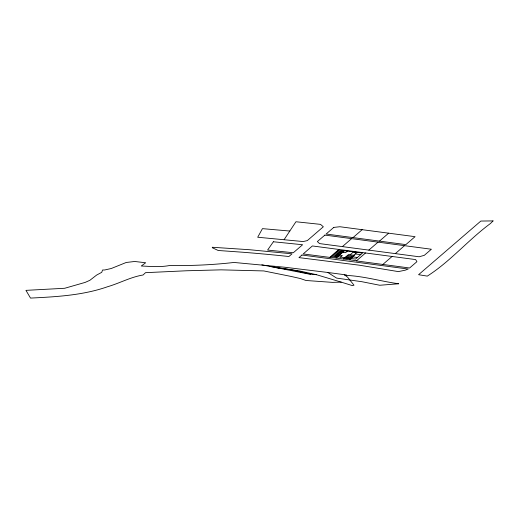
<?xml version="1.0" encoding="UTF-8"?>
<svg xmlns="http://www.w3.org/2000/svg" width="519" height="519" viewBox="0 0 519 519"><rect width="100%" height="100%" fill="white"/><g stroke="black" fill="none" stroke-linecap="round" stroke-linejoin="round"><path stroke-width="0.78" d="M284.146 239.609L295.934 221.756L320.502 224.364L323.331 226.777L307.293 240.615L303.167 241.549L257.703 237.235L262.445 228.639L289.797 231.039M338.998 249.47L329.805 257.398L303.193 253.94L312.38 245.954L415.628 259.584L416.939 261.667L409.601 267.999L356.352 260.921L365.564 252.974M342.391 246.609L351.635 238.636M353.004 237.598L362.171 229.677M336.065 258.021L344.272 250.943L338.219 250.139M340.464 257.093L342.313 255.497L336.915 254.784M347.438 251.079L345.596 252.669L340.204 251.955M343.325 258.987L348.457 254.563L354.509 255.367L349.378 259.792M350.124 254.784L353.199 252.13L356.832 252.61M350.15 258.378L351.992 256.788L357.383 257.502M353.757 255.27L357.124 252.364M368.834 250.113L378.053 242.152M379.46 241.114L388.647 233.18M382.847 264.437L392.066 256.477M395.303 253.622L404.515 245.669M344.908 275.362C362.898 275.855 380.777 281.324 398.696 283.77L379.759 285.255L361.97 281.726L336.578 278.08L327.794 272.469L284.788 267.24L233.998 262.458C212.66 264.917 190.966 265.819 169.434 265.54C160.235 267.298 150.614 266.422 141.278 266L145.677 262.763L134.7 261.479L126.214 262.478L111.287 268.498L104.624 269.997L102.58 269.99L101.737 272.332L96.67 275.044L89.865 280.312L85.2 282.388L64.7 288.272L25.95 290.361L30.524 298.088C56.435 296.79 82.923 295.376 107.628 286.715C119.655 283.212 130.574 277.062 143.082 274.986L145.515 272.67L186.503 270.769L221.107 269.848L263.795 270.937L291.263 276.478L300.313 278.534L305.996 280.487L332.445 282.375L341.243 282.135L352.479 285.645L353.997 285.184L347.568 277.185L344.318 274.674L327.794 272.469M341.243 282.135L316.532 274.72L308.344 273.948L261.836 264.826M337.194 251.027L343.247 251.832M355.275 253.953L360.666 254.667M336.169 251.91L342.222 252.714M335.144 252.798L341.191 253.596M334.113 253.681L340.166 254.485M347.432 255.452L353.478 256.25M333.088 254.563L339.141 255.367M346.4 256.334L352.453 257.139M332.063 255.452L338.116 256.256M345.375 257.216L351.428 258.021M331.038 256.334L337.091 257.139M344.35 258.105L350.403 258.91M330.013 257.223L356.553 260.746M344.318 274.674L346.562 274.973M276.102 267.648L298.925 270.821L316.532 274.72M269.802 266.403L291.457 269.783L310.693 274.168M212.407 247.271L212.265 247.719L218.194 250.482L242.717 252.234A504.033 152.404 1.9 0 1 280.915 255.685L288.921 256.516L292.054 253.817L249.581 249.723L212.407 247.271M273.383 241.763L267.596 250.061L293.313 252.74L302.603 244.741L273.383 241.763M493.05 220.912L490.461 223.507C468.391 239.772 450.304 261.531 427.286 276.114L418.574 274.7L480.847 221.055L493.05 220.912M301.948 255.017L298.963 257.612L359.414 265.203L398.365 271.606L405.326 270.159L408.226 269.043L301.948 255.017M324.881 235.088L317.349 241.575L319.561 243.586L419.131 256.775L424.321 255.316L431.373 249.237L324.881 235.088M333.775 227.406L326.114 234.024L405.852 244.618L415.07 236.67L339.887 226.738L333.775 227.406M342.047 250.359L335.073 256.373L355.541 259.091L362.515 253.077L342.047 250.359"/></g></svg>
